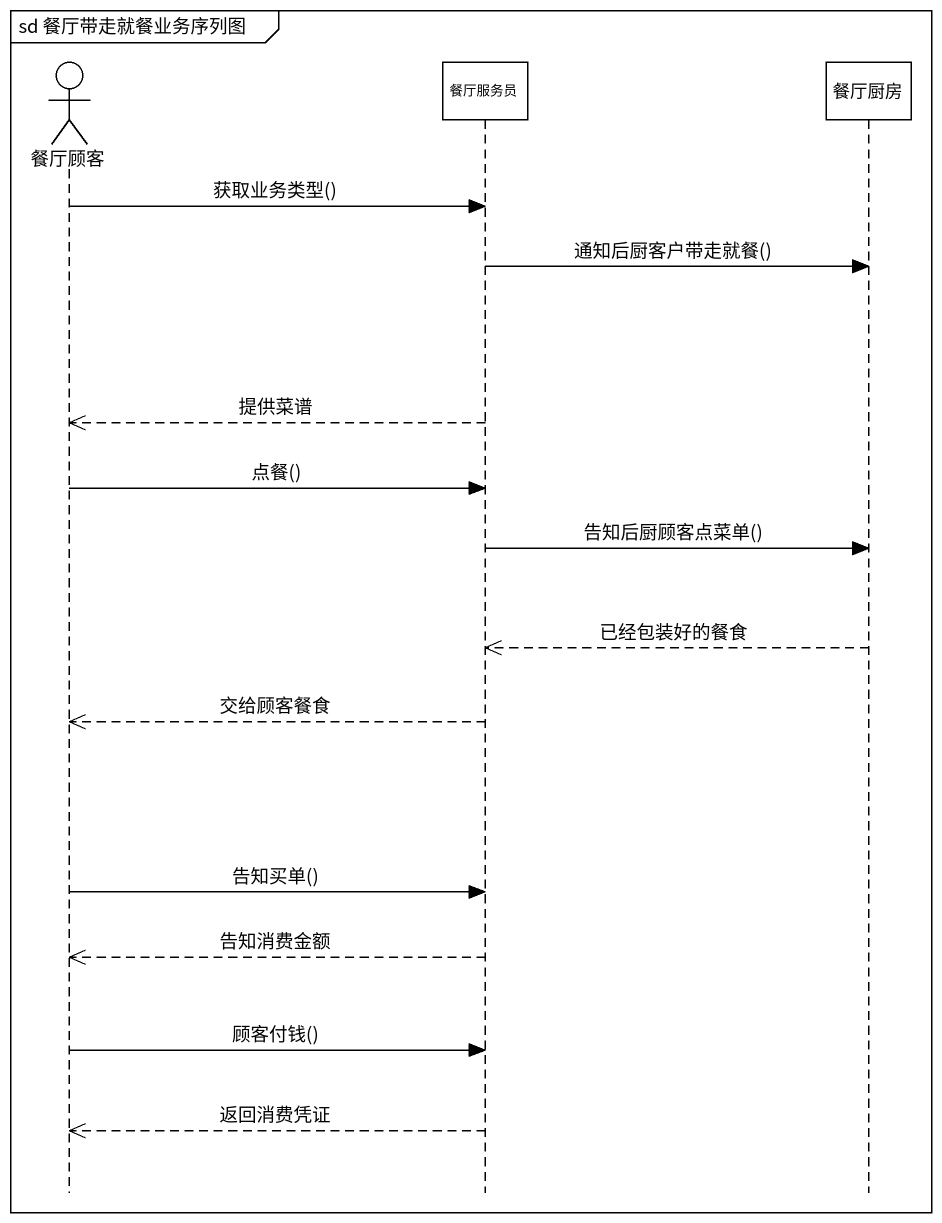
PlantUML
@startuml
mainframe sd 餐厅带走就餐业务序列图
hide footbox
actor 餐厅顾客
participant 餐厅服务员
participant 餐厅厨房

餐厅顾客 -> 餐厅服务员 : 获取业务类型()
餐厅服务员 -> 餐厅厨房 : 通知后厨客户带走就餐()
餐厅服务员 -->> 餐厅顾客 : 提供菜谱
餐厅顾客 -> 餐厅服务员 : 点餐()
餐厅服务员 -> 餐厅厨房 : 告知后厨顾客点菜单()
餐厅厨房 -->> 餐厅服务员 : 已经包装好的餐食
餐厅服务员 -->> 餐厅顾客 : 交给顾客餐食
餐厅顾客 -> 餐厅服务员 : 告知买单()
餐厅服务员 -->> 餐厅顾客 : 告知消费金额
餐厅顾客 -> 餐厅服务员 : 顾客付钱()
餐厅服务员 -->> 餐厅顾客 : 返回消费凭证
@enduml
